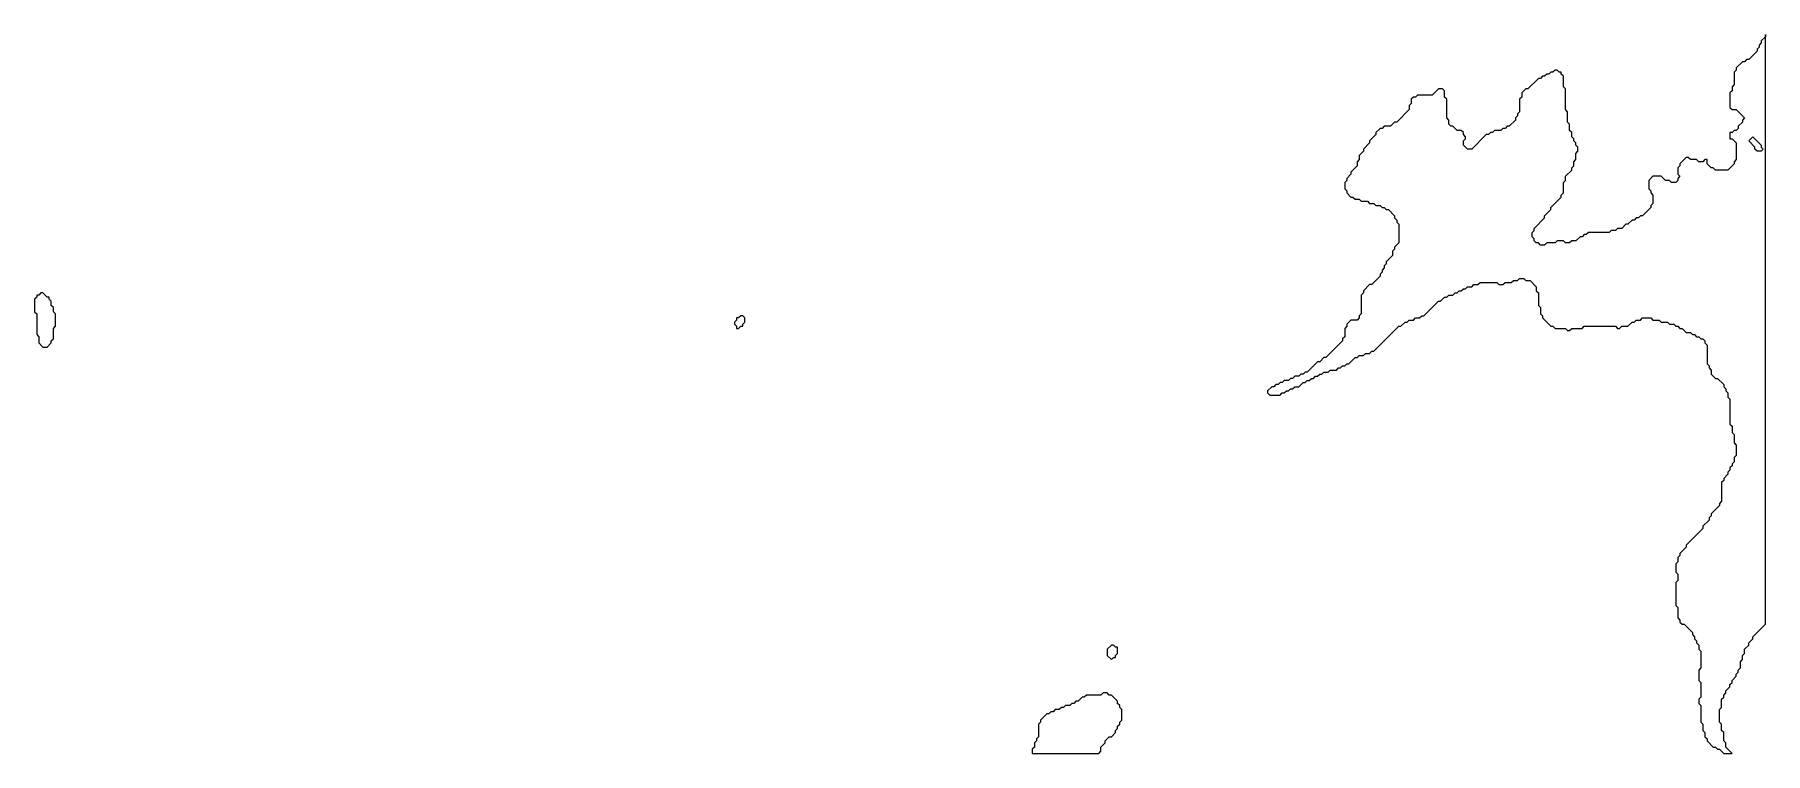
# Model space of a CAD drawing. Header units: millimetres. Extents: x 84 to 500, y 0 to 173.
import ezdxf

# ---------------------------------------------------------------- set-up
doc = ezdxf.new("R2010")
doc.units = ezdxf.units.MM

msp = doc.modelspace()

# ---------------------------------------------------------------- linework, layer by layer
for points in [[(499.5, 173), (499.5, 172.5), (498.5, 171.5), (498.5, 171), (498, 170.5), (498, 170), (497.5, 169.5), (497.5, 169), (495.5, 167), (495, 167), (494.5, 166.5), (494, 166.5), (492.5, 165), (492.5, 164.5), (492, 164), (492, 161), (491.5, 160.5), (491.5, 159.5), (491, 159), (491, 155.5), (491.5, 155), (492.5, 155), (494.5, 153), (494, 152.5), (494, 152), (493, 151), (493, 150.5), (492.5, 150), (492, 150), (491.5, 149.5), (491, 149.5), (491, 148), (491.5, 148), (492.5, 147), (492.5, 143), (492, 142.5), (492, 142), (490.5, 140.5), (487.5, 140.5), (487, 141), (486.5, 141), (485.5, 142), (485.5, 143), (485, 143), (484.5, 142.5), (483.5, 142.5), (483, 143), (481.5, 143), (481, 143.5), (480.5, 143.5), (479, 142), (479, 141.5), (478.5, 141), (478.5, 139.5), (479, 139), (478.5, 138.5), (478.5, 138), (478, 137.5), (477, 137.5), (476.5, 138), (475.5, 138), (474.5, 139), (472.5, 139), (471.5, 138), (471.5, 136), (472, 135.5), (472, 135), (472.5, 134.5), (472.5, 132.5), (472, 132), (472, 131.5), (470, 129.5), (469.5, 129.5), (469, 129), (468.5, 129), (468, 128.5), (467.5, 128.5), (466.5, 127.5), (466, 127.5), (465, 126.5), (464, 126.5), (463.5, 126), (462.5, 126), (462, 125.5), (457, 125.5), (456.5, 125), (456, 125), (455.5, 124.5), (455, 124.5), (454, 123.5), (453, 123.5), (452.5, 123), (451.5, 123), (451, 123.5), (449.5, 123.5), (449, 123), (447, 123), (446.5, 122.5), (445.5, 122.5), (445, 123), (444.5, 123), (444, 123.5), (444, 124), (443.5, 124.5), (443.5, 125.5), (444, 126), (444, 126.5), (446.5, 129), (446.5, 129.5), (448, 131), (448, 131.5), (450.5, 134), (450.5, 134.5), (451, 135), (451, 137.5), (451.5, 138), (451.5, 139), (453, 140.5), (453, 141), (453.5, 141.5), (453.5, 142.5), (454, 143), (454, 144.5), (454.5, 145), (454.5, 146), (454, 146.5), (454, 147), (453.5, 147.5), (453.5, 148), (453, 148.5), (453, 149.5), (452.5, 150), (452.5, 151.5), (452, 152), (452, 154.5), (451.5, 155), (451.5, 160), (451, 160.5), (451, 163), (450.5, 163.5), (450.5, 164), (450, 164), (449.5, 164.5), (449, 164.5), (448.5, 164), (448, 164), (447.5, 163.5), (447, 163.5), (446.5, 163), (446, 163), (445.5, 162.5), (445, 162.5), (442.5, 160), (442, 160), (441, 159), (441, 158), (440.5, 157.5), (440.5, 154.5), (440, 154), (440, 153.5), (439.5, 153), (439.5, 152.5), (438, 151), (437.5, 151), (437, 150.5), (436.5, 150.5), (436, 150), (434.5, 150), (434, 149.5), (433.5, 149.5), (433, 149), (432.5, 149), (429, 145.5), (428, 145.5), (427, 146.5), (427, 147.5), (427.5, 148), (427.5, 148.5), (427, 149), (427, 149.5), (426.5, 150), (425.5, 150), (424.5, 151), (424, 151), (423.5, 151.5), (423.5, 152.5), (423, 153), (423, 157.5), (422.5, 158), (422.5, 159.5), (422, 160), (421, 160), (419.5, 158.5), (416, 158.5), (415.5, 158), (415, 158), (414.5, 157.5), (414.5, 156.5), (414, 156), (414, 155), (411, 152), (410.5, 152), (409.5, 151), (408, 151), (407.5, 150.5), (407, 150.5), (406, 149.5), (406, 149), (404.5, 147.5), (404.5, 147), (403, 145.5), (403, 145), (402, 144), (402, 143), (401.5, 142.5), (401.5, 141.5), (400, 140), (400, 139.5), (399, 138.5), (399, 138), (398.5, 137.5), (398.5, 136), (399, 135.5), (399, 135), (400, 134), (400.5, 134), (401, 133.5), (402, 133.5), (402.5, 133), (404, 133), (404.5, 132.5), (405.5, 132.5), (406, 132), (407, 132), (407.5, 131.5), (408, 131.5), (408.5, 131), (409, 131), (410.5, 129.5), (410.5, 129), (411, 128.5), (411, 128), (411.5, 127.5), (411.5, 123), (410.5, 122), (410.5, 121.5), (410, 121), (410, 120), (408.5, 118.5), (408.5, 118), (408, 117.5), (408, 117), (407.5, 116.5), (407.5, 116), (407, 115.5), (407, 115), (405, 113), (404.5, 113), (403, 111.5), (403, 111), (402.5, 110.5), (402.5, 106), (402, 105.5), (402, 105), (401.5, 104.5), (400, 104.5), (399, 103.5), (399, 103), (398.5, 102.5), (398.5, 100.5), (398, 100), (398, 99.5), (394, 95.5), (393.5, 95.5), (392.5, 94.5), (392, 94.5), (389.5, 92), (389, 92), (388.5, 91.5), (388, 91.5), (387.5, 91), (386.5, 91), (386, 90.5), (385.5, 90.5), (385, 90), (384, 90), (383.5, 89.5), (383, 89.5), (382.5, 89), (382, 89), (381.5, 88.5), (381, 88.5), (380, 87.5), (380, 87), (380.5, 86.5), (383, 86.5), (383.5, 87), (384, 87), (384.5, 87.5), (385, 87.5), (385.5, 88), (386, 88), (386.5, 88.5), (387.5, 88.5), (388.5, 89.5), (389, 89.5), (389.5, 90), (390, 90), (390.5, 90.5), (391, 90.5), (391.5, 91), (392, 91), (392.5, 91.5), (393, 91.5), (393.5, 92), (394.5, 92), (395, 92.5), (396.5, 92.5), (397, 93), (397.5, 93), (398, 93.5), (398.5, 93.5), (399, 94), (399.5, 94), (401, 95.5), (401.5, 95.5), (402, 96), (403, 96), (403.5, 96.5), (404.5, 96.5), (405, 97), (405.5, 97), (411.5, 103), (412, 103), (413, 104), (413.5, 104), (414, 104.5), (415, 104.5), (415.5, 105), (416.5, 105), (417, 105.5), (417.5, 105.5), (421, 109), (421.5, 109), (422.5, 110), (423, 110), (423.5, 110.5), (424.5, 110.5), (425, 111), (425.5, 111), (426, 111.5), (426.5, 111.5), (427, 112), (427.5, 112), (428, 112.5), (429, 112.5), (429.5, 113), (430.5, 113), (431, 113.5), (435, 113.5), (435.5, 113), (436.5, 113), (437, 113.5), (438.5, 113.5), (439, 114), (440, 114), (440.5, 114.5), (441.5, 114.5), (442, 114), (443, 114), (444.5, 112.5), (444.5, 111.5), (445, 111), (445, 108), (445.5, 107.5), (445.5, 106), (446, 105.5), (446, 105), (448, 103), (448.5, 103), (449, 102.5), (451.5, 102.5), (452, 102), (452.5, 102), (453, 102.5), (455.5, 102.5), (456, 103), (463.5, 103), (464, 102.5), (464.5, 102.5), (465, 103), (466.5, 103), (467.5, 104), (468, 104), (468.5, 104.5), (469.5, 104.5), (470, 105), (472, 105), (472.5, 104.5), (474, 104.5), (474.5, 104), (476, 104), (476.5, 103.5), (477.5, 103.5), (478, 103), (478.5, 103), (479, 102.5), (479.5, 102.5), (480.5, 101.5), (481.5, 101.5), (482, 101), (482.5, 101), (483, 100.5), (483.5, 100.5), (484, 100), (484.5, 100), (485, 99.5), (485, 99), (485.5, 98.5), (485.5, 94), (486, 93.5), (486, 93), (486.5, 92.5), (486.5, 91.5), (487.5, 90.5), (488, 90.5), (489.5, 89), (489.5, 88.5), (490, 88), (490, 87.5), (490.5, 87), (490.5, 86), (491, 85.5), (491, 79.5), (491.5, 79), (491.5, 77.5), (492, 77), (492, 75), (492.5, 74.5), (492.5, 72), (492, 71.5), (492, 70.5), (491.5, 70), (491.5, 69.5), (491, 69), (491, 68.5), (490.5, 68), (490.5, 67.5), (489.5, 66.5), (489.5, 66), (489, 65.5), (489, 61), (488.5, 60.5), (488.5, 60), (486.5, 58), (486.5, 57.5), (486, 57), (486, 56.5), (484.5, 55), (484.5, 54.5), (480.5, 50.5), (480.5, 50), (479, 48.5), (479, 48), (478.5, 47.5), (478.5, 46.5), (478, 46), (478, 44), (478.5, 43.5), (478.5, 42), (478, 41.5), (478, 36), (478.5, 35.5), (478.5, 33), (479, 32.5), (479, 32), (479.5, 31.5), (480, 31.5), (482, 29.5), (482, 29), (482.5, 28.5), (482.5, 28), (483, 27.5), (483, 27), (483.5, 26.5), (483.5, 25.5), (484, 25), (484, 21), (483.5, 20.5), (483.5, 18), (484, 17.5), (484, 14), (483.5, 13.5), (483.5, 12.5), (484, 12), (484, 8), (484.5, 7.5), (484.5, 6), (485, 5.5), (485, 4.5), (485.5, 4), (485.5, 3.5), (487, 2), (487.5, 2), (488, 1.5), (488.5, 1.5), (489.5, 0.5), (491.5, 0.5), (490, 2), (490, 3), (489.5, 3.5), (489.5, 5.5), (489, 6), (489, 7.5), (488.5, 8), (488.5, 11), (489, 11.5), (489, 13.5), (489.5, 14), (489.5, 14.5), (490, 15), (490, 15.5), (491, 16.5), (491, 17), (491.5, 17.5), (491.5, 18), (492.5, 19), (492.5, 19.5), (493, 20), (493, 20.5), (493.5, 21), (493.5, 22.5), (494, 23), (494, 24), (494.5, 24.5), (494.5, 25.5), (495.5, 26.5), (495.5, 27), (496.5, 28), (496.5, 28.5), (499.5, 31.5)], [(496.5, 148.5), (498.5, 146.5), (498.5, 146), (499, 145.5), (498.5, 145), (497.5, 145), (497, 145.5), (497, 146), (495.5, 147.5)], [(85.5, 111), (85, 110.5), (84.5, 110.5), (84.5, 110), (84, 109.5), (84, 106.5), (84.5, 106), (84.5, 101), (85, 100.5), (85, 99), (86, 98), (87, 98), (88, 99), (88, 99.5), (88.5, 100), (88.5, 102.5), (89, 103), (89, 106), (88.5, 106.5), (88.5, 107.5), (88, 108), (88, 109), (87.5, 109.5), (87.5, 110), (87, 110), (86, 111)], [(253.5, 105.5), (253, 105), (252.5, 105), (252.5, 104.5), (252, 104), (252, 103.5), (252.5, 103), (252.5, 102.5), (253, 102.5), (253.5, 103), (254, 103), (254, 103.5), (254.5, 104), (254.5, 105), (254, 105.5)], [(342.5, 26.5), (341.5, 25.5), (341.5, 24), (342.5, 23), (343, 23.5), (343.5, 23.5), (343.5, 24), (344, 24.5), (344, 26), (343.5, 26), (343, 26.5)], [(340.5, 15), (340, 14.5), (336.5, 14.5), (336, 14), (335.5, 14), (334.5, 13), (334, 13), (333.5, 12.5), (333, 12.5), (332.5, 12), (331.5, 12), (331, 11.5), (330.5, 11.5), (330, 11), (329, 11), (328.5, 10.5), (328, 10.5), (327.5, 10), (327, 10), (325.5, 8.5), (325.5, 8), (325, 7.5), (325, 4.5), (324.5, 4), (324.5, 3.5), (324, 3), (324, 2), (323.5, 1.5), (323.5, 0.5), (339.5, 0.5), (340, 1), (340, 2), (341, 3), (341, 3.5), (342, 4.5), (342.5, 4.5), (343.5, 5.5), (343.5, 6), (344, 6.5), (344, 7), (344.5, 7.5), (344.5, 8), (345, 8.5), (345, 11), (344.5, 11.5), (344.5, 12), (344, 12.5), (344, 13), (342.5, 14.5), (342, 14.5), (341.5, 15)]]:
    msp.add_lwpolyline(points, close=True)

doc.saveas('drawing.dxf')
